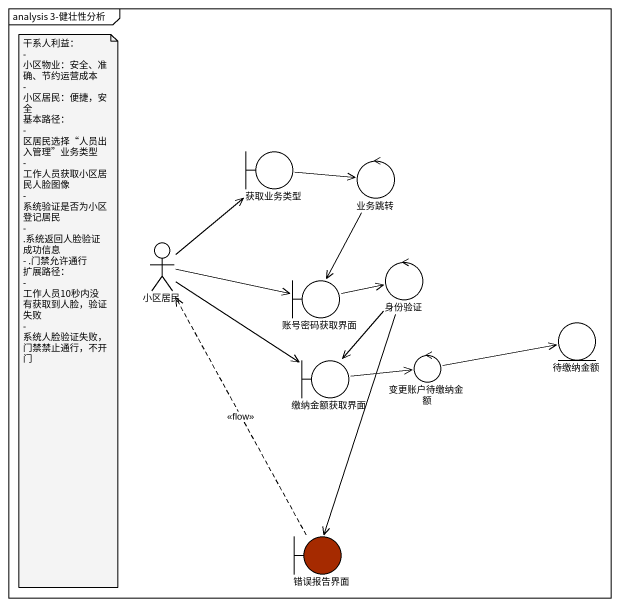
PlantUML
@startuml
mainframe analysis 3-健壮性分析
boundary 获取业务类型
control 业务跳转
actor 小区居民
control 身份验证
boundary 账号密码获取界面
entity 待缴纳金额
boundary 缴纳金额获取界面
control 变更账户待缴纳金额
boundary 错误报告界面 #A52A00
获取业务类型 -right-> 业务跳转
业务跳转 --> 账号密码获取界面
小区居民 -up-> 获取业务类型
小区居民 -right-> 账号密码获取界面
小区居民 --> 缴纳金额获取界面
身份验证 --> 缴纳金额获取界面
身份验证 --> 错误报告界面
账号密码获取界面 -right-> 身份验证
缴纳金额获取界面 -right-> 变更账户待缴纳金额
变更账户待缴纳金额 -right-> 待缴纳金额
错误报告界面 .up.> 小区居民 : <<flow>>
note as N1
  干系人利益：
  - 小区物业：安全、准确、节约运营成本
  - 小区居民：便捷，安全
  基本路径：
  - 区居民选择“人员出入管理”业务类型
  - 工作人员获取小区居民人脸图像
  - 系统验证是否为小区登记居民
  - .系统返回人脸验证成功信息
  - .门禁允许通行
  扩展路径：
  - 工作人员10秒内没有获取到人脸，验证失败
  - 系统人脸验证失败，门禁禁止通行，不开门
end note
@enduml
